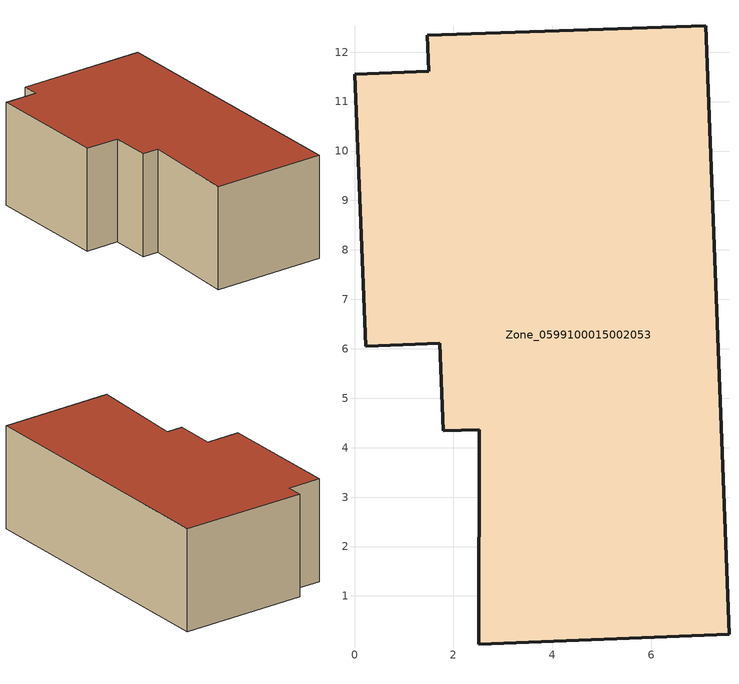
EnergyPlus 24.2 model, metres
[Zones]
Zone_0599100015002053
 floor ground (C_G): 1.72,6.12 0.22,6.05 0,11.55 1.5,11.61 1.47,12.34 7.1,12.54 7.58,0.23 2.52,0.02 2.52,4.36 1.79,4.34 z1.1
 wall outside (C_F): 1.5,11.61 0,11.55 0.22,6.05 1.72,6.12 1.79,4.34 2.52,4.36 2.52,0.02 7.58,0.23 7.1,12.54 1.47,12.34 1.5,11.61 z1.1:5.67
 roof outside (C_R): 1.72,6.12 1.79,4.34 2.52,4.36 2.52,0.02 7.58,0.23 7.1,12.54 1.47,12.34 1.5,11.61 0,11.55 0.22,6.05 z5.67
[BUILDING]
Pand.0599100015002053: North Axis=0; Terrain=City; Loads Convergence Tolerance Value=0.04; Temperature Convergence Tolerance Value=0.4; Solar Distribution=FullExterior; Maximum Number of Warmup Days=25; Minimum Number of Warmup Days=1
[Site:Location]
Rotterdam.The.Hague.AP_ZH_NLD Design_Conditions: Latitude=51.96; Longitude=4.45; Time Zone=1; Elevation=-4.5
[SITE:GROUNDTEMPERATURE:BUILDINGSURFACE]
18, 18, 18, 18, 18, 18, 18, 18, 18, 18, 18, 18
[MATERIAL] Thermal Absorptance=0.9; Solar Absorptance=0.7; Visible Absorptance=0.7
Name | Roughness | Thickness | Conductivity | Density | Specific Heat
G.TC.1975-1991 | MediumSmooth | 0.15 | 0.288461 | 540 | 1210
F.TC.1975-1991 | Rough | 0.3 | 0.230769 | 1920 | 840
R.TC.1975-1991 | MediumRough | 0.2 | 0.153846 | 1500 | 1000
[CONSTRUCTION]
C_G: G.TC.1975-1991
C_F: F.TC.1975-1991
C_R: R.TC.1975-1991
[ZONE]
Zone_0599100015002053: Type=1; Multiplier=1; Ceiling Height=Autocalculate; Volume=Autocalculate; Floor Area=autocalculate; Part of Total Floor Area=Yes
[ZONEINFILTRATION:DESIGNFLOWRATE]
Infil_Zone_0599100015002053: Zone or ZoneList or Space or SpaceList=Zone_0599100015002053; Schedule=AlwaysOn; Design Flow Rate Calculation Method=Flow/Area; Flow Rate per Floor Area=0.003; Constant Term Coefficient=1; Temperature Term Coefficient=0; Velocity Term Coefficient=0; Velocity Squared Term Coefficient=0
[HVACTEMPLATE:ZONE:IDEALLOADSAIRSYSTEM]
Zone_0599100015002053: Maximum Heating Supply Air Temperature=50; Minimum Cooling Supply Air Temperature=13; Maximum Heating Supply Air Humidity Ratio=0.0156; Minimum Cooling Supply Air Humidity Ratio=0.0077; Heating Limit=NoLimit; Cooling Limit=NoLimit; Dehumidification Control Type=ConstantSensibleHeatRatio; Cooling Sensible Heat Ratio=0.7; Dehumidification Setpoint=60; Humidification Control Type=None; Humidification Setpoint=30; Outdoor Air Method=None; Outdoor Air Flow Rate per Person=0.00944; Outdoor Air Flow Rate per Zone Floor Area=0; Outdoor Air Flow Rate per Zone=0; Demand Controlled Ventilation Type=None; Outdoor Air Economizer Type=NoEconomizer; Heat Recovery Type=None; Sensible Heat Recovery Effectiveness=0.7; Latent Heat Recovery Effectiveness=0.65
[ZONECONTROL:THERMOSTAT]
ThermostatControl_Zone_0599100015002053: Zone or ZoneList=Zone_0599100015002053; Control Type Schedule=DualSetpointControlType; Control 1=Thermostat_Zone_0599100015002053; Temperature Difference Between Cutout And Setpoint=0
[THERMOSTATSETPOINT:DUALSETPOINT]
Thermostat_Zone_0599100015002053: Heating Setpoint Temperature Schedule=HeatingSetpoint_Zone_0599100015002053; Cooling Setpoint Temperature Schedule=CoolingSetpoint_Zone_0599100015002053
[SCHEDULE:COMPACT]
HeatingSetpoint_Zone_0599100015002053: Through: 12/31, For: AllDays, Until: 24:00, 21
CoolingSetpoint_Zone_0599100015002053: Through: 12/31, For: AllDays, Until: 24:00, 24
DualSetpointControlType: Through: 12/31, For: AllDays, Until: 24:00, 4
AlwaysOn: Through: 12/31, For: AllDays, Until: 24:00, 1
